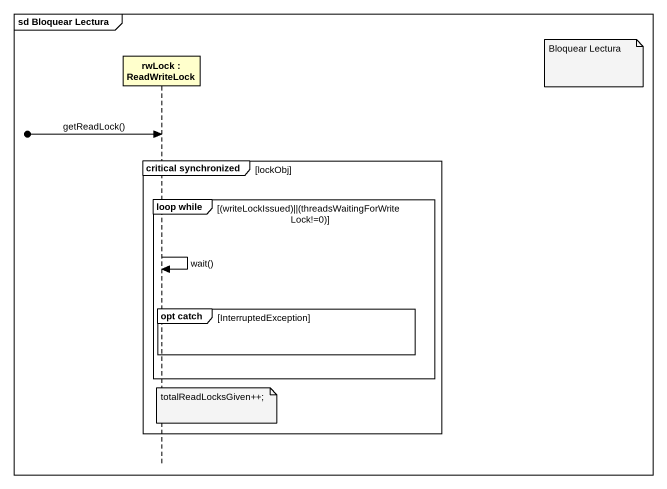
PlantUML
@startuml
mainframe sd Bloquear Lectura
hide footbox
participant "rwLock : ReadWriteLock" as rwLock

note right of rwLock : Bloquear Lectura
[o-> rwLock : getReadLock()
group critical synchronized [lockObj]
  group loop while [(writeLockIssued)||(threadsWaitingForWriteLock!=0)]
    rwLock -> rwLock : wait()
    group opt catch [InterruptedException]
    end
  end
  note over rwLock : totalReadLocksGiven++;
end
@enduml
